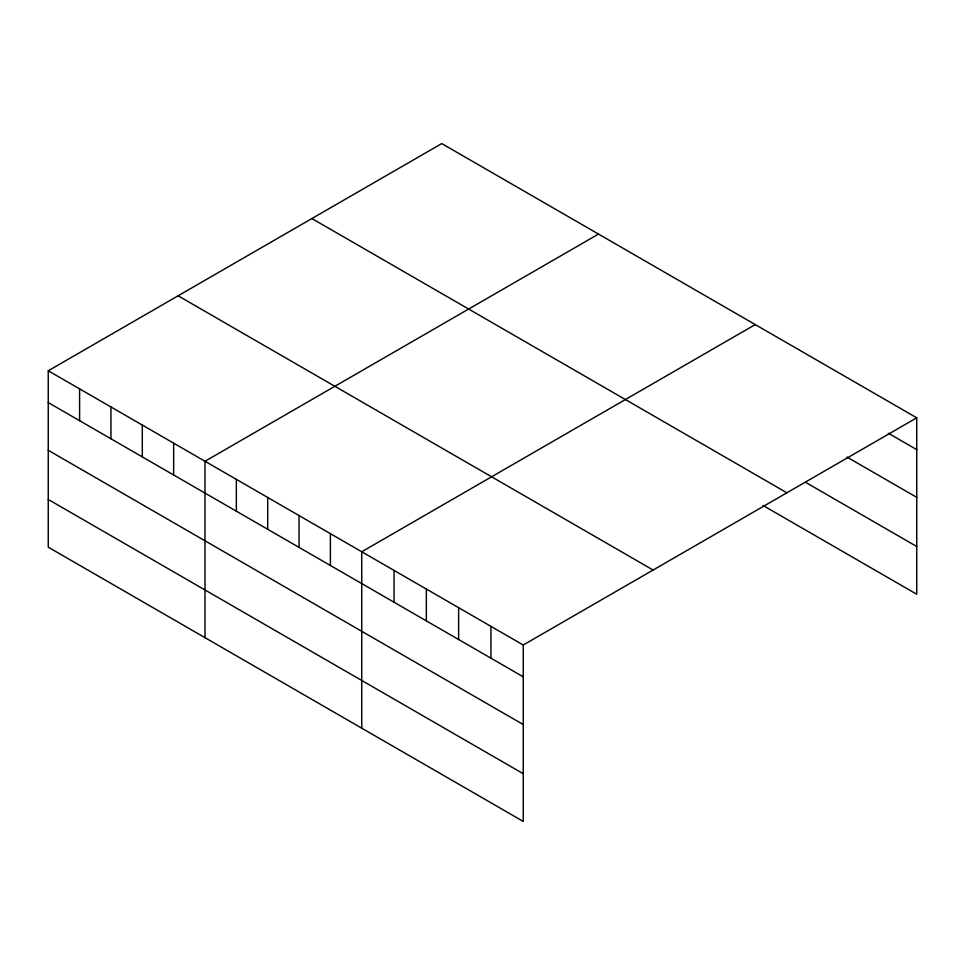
<?xml version="1.0" encoding="UTF-8"?>
<svg xmlns="http://www.w3.org/2000/svg" width="965" height="965" viewBox="0 0 965 965"><rect width="100%" height="100%" fill="white"/><g stroke="black" fill="none" stroke-linecap="round" stroke-linejoin="round"><path stroke-width="1.45" d="M48.25 370.765L523.247 645.006L523.247 821.42L48.25 547.179L48.25 370.765L441.753 143.58L916.75 417.821L916.75 594.235L763.001 505.467M598.505 234.073L205.002 461.27L205.002 637.684M755.257 324.578L361.742 551.763L361.742 728.177M523.247 645.006L916.75 417.821M888.331 433.225L916.75 449.63M846.981 457.072L916.75 497.349M805.642 482.367L916.75 546.516M311.9 218.548L786.897 492.789M178.103 295.797L653.1 570.026M48.25 402.586L523.247 676.827M48.25 450.305L523.247 724.534M48.25 499.472L523.247 773.701M490.944 626.357L490.944 658.178M458.64 607.709L458.64 639.53M426.349 589.06L426.349 620.881M394.046 570.412L394.046 602.232M330.392 533.669L330.392 565.478M299.041 515.563L299.041 547.384M267.703 497.47L267.703 529.278M236.353 479.364L236.353 511.185M173.652 443.164L173.652 474.985M142.301 425.07L142.301 456.879M110.951 406.965L110.951 438.786M79.6 388.871L79.6 420.68"/></g></svg>
